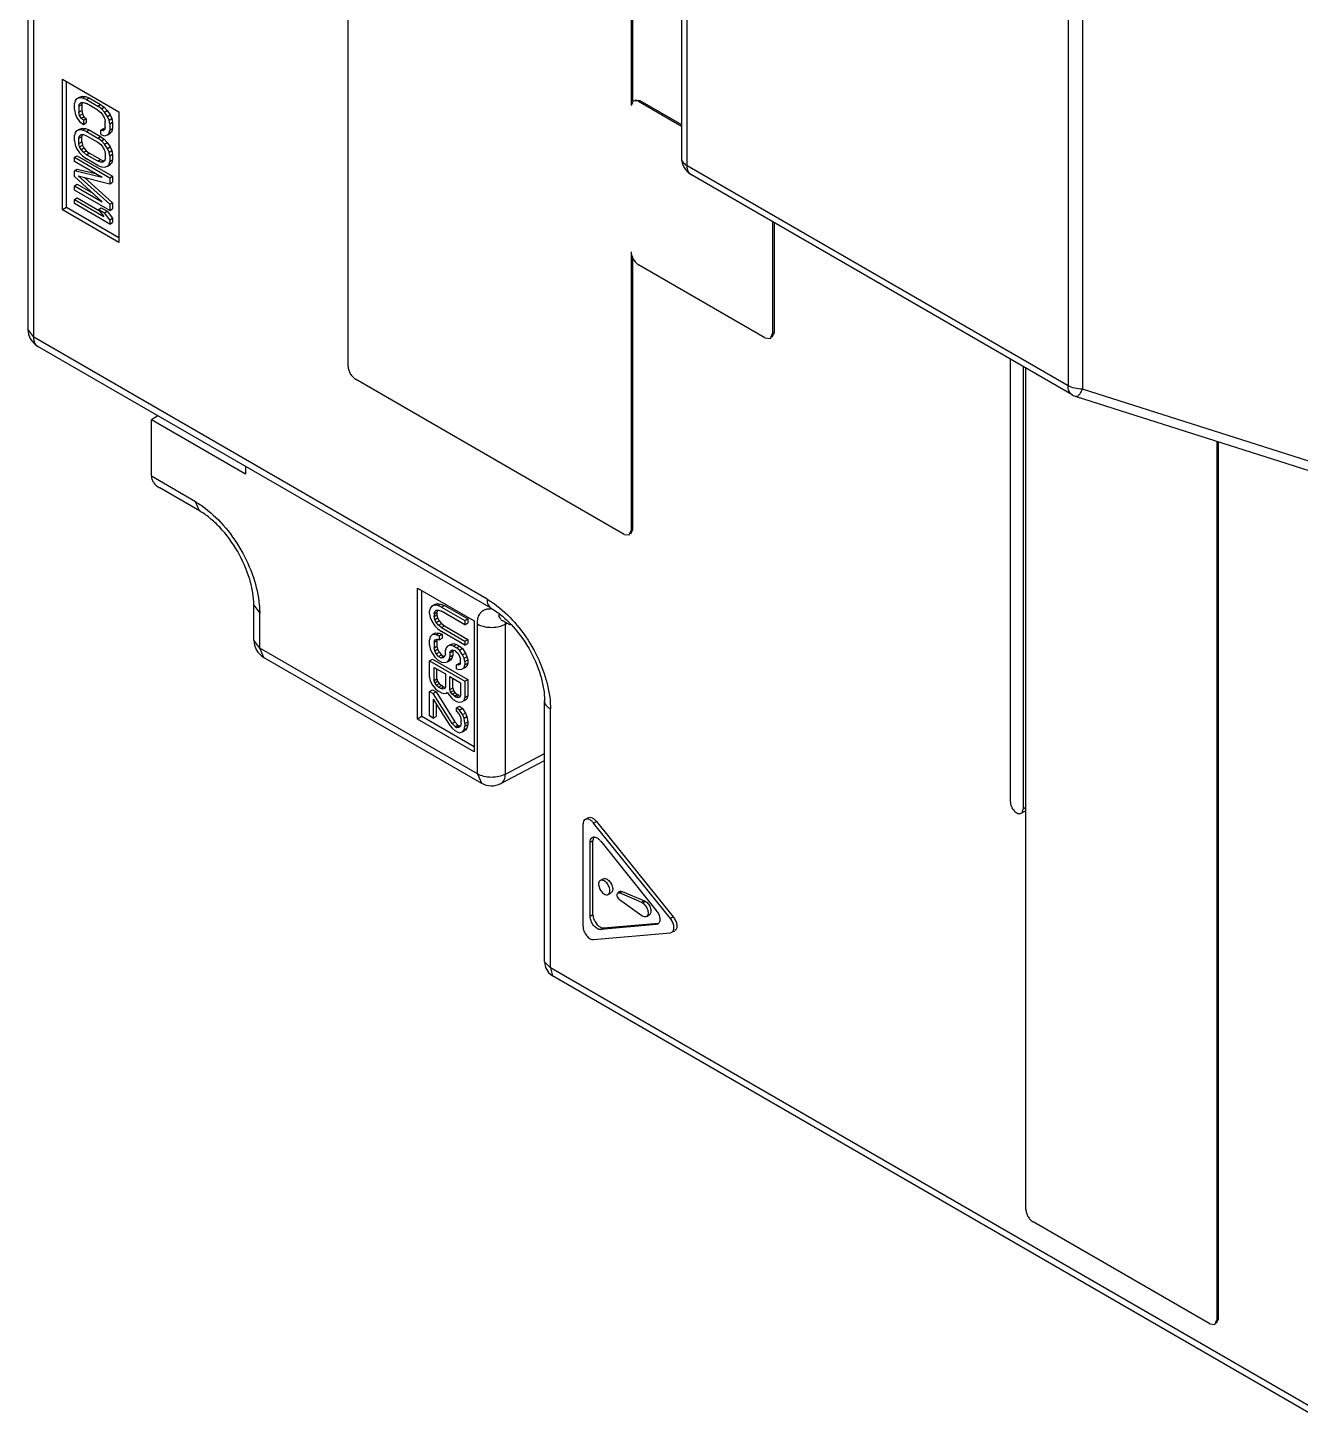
# Model space of a CAD drawing. Header units: millimetres. Extents: x 19 to 149, y 23 to 213.
# Drawn here: x 19.3 to 82.9, y 28.4 to 98.2 of the extents above; entities that cross this region are included whole.
import ezdxf

# ---------------------------------------------------------------- set-up
doc = ezdxf.new("R2010")
doc.units = ezdxf.units.MM
doc.header["$LTSCALE"] = 15.317897
doc.layers.get('0').update_dxf_attribs({"linetype": 'CONTINUOUS'})

msp = doc.modelspace()

# ---------------------------------------------------------------- linework, layer by layer
at = {"color": 7, "linetype": 'Continuous'}
for p, q in [((19.276, 162.344), (19.276, 83.125)), ((19.569, 82.717), (19.569, 161.936)), ((51.931, 135.279), (51.931, 91.699)), ((52.224, 91.29), (52.224, 134.87)), ((71.259, 123.881), (71.257, 80.3)), ((71.977, 123.712), (71.975, 80.131)), ((35.28, 81.261), (35.28, 113.049)), ((49.422, 104.893), (49.422, 94.299)), ((49.493, 104.933), (49.493, 94.533)), ((20.996, 89.082), (20.996, 95.614)), ((20.996, 95.614), (23.825, 93.981)), ((21.208, 89.204), (21.208, 95.491)), ((21.635, 94.544), (21.597, 94.396)), ((21.597, 94.089), (21.597, 94.396)), ((21.71, 94.637), (21.635, 94.544)), ((21.71, 94.637), (21.852, 94.718)), ((21.861, 94.686), (21.71, 94.637)), ((21.823, 94.265), (21.861, 94.38)), ((21.823, 94.265), (21.964, 94.347)), ((21.823, 94.265), (21.823, 93.959)), ((21.852, 94.718), (22.002, 94.768)), ((21.861, 94.686), (22.002, 94.768)), ((22.011, 94.667), (21.861, 94.686)), ((21.861, 94.38), (21.936, 94.438)), ((21.936, 94.438), (22.049, 94.441)), ((21.989, 94.421), (21.964, 94.347)), ((21.964, 94.347), (21.964, 94.041)), ((22.002, 94.768), (22.153, 94.749)), ((22.011, 94.667), (22.153, 94.749)), ((22.199, 94.592), (22.011, 94.667)), ((22.049, 94.441), (22.199, 94.388)), ((22.153, 94.749), (22.341, 94.674)), ((22.199, 94.592), (22.341, 94.674)), ((22.199, 94.592), (22.763, 94.267)), ((22.763, 94.063), (22.199, 94.388)), ((22.341, 94.674), (22.905, 94.348)), ((22.763, 94.267), (22.905, 94.348)), ((22.951, 94.124), (22.763, 94.267)), ((22.905, 94.348), (23.093, 94.206)), ((49.528, 94.533), (49.422, 94.299)), ((49.783, 94.508), (49.528, 94.533)), ((49.598, 94.574), (49.854, 94.548)), ((49.783, 94.508), (49.854, 94.548)), ((49.783, 94.508), (51.931, 93.267)), ((49.854, 94.548), (51.931, 93.349)), ((21.597, 94.089), (21.635, 93.898)), ((21.635, 93.898), (21.71, 93.718)), ((21.71, 93.718), (21.861, 93.495)), ((21.823, 93.959), (21.964, 94.041)), ((21.861, 93.801), (21.823, 93.959)), ((21.861, 93.801), (22.002, 93.883)), ((21.936, 93.656), (21.861, 93.801)), ((21.936, 93.656), (22.077, 93.737)), ((22.049, 93.557), (21.936, 93.656)), ((21.964, 94.041), (22.002, 93.883)), ((22.002, 93.883), (22.077, 93.737)), ((22.049, 93.557), (22.19, 93.638)), ((22.049, 93.557), (22.049, 93.353)), ((22.077, 93.737), (22.19, 93.638)), ((22.19, 93.638), (22.19, 93.434)), ((22.763, 94.063), (22.914, 93.942)), ((22.914, 93.942), (23.027, 93.809)), ((22.951, 94.124), (23.093, 94.206)), ((23.102, 93.969), (22.951, 94.124)), ((23.027, 93.809), (23.102, 93.663)), ((23.093, 94.206), (23.243, 94.051)), ((23.102, 93.969), (23.243, 94.051)), ((23.252, 93.746), (23.102, 93.969)), ((23.102, 93.663), (23.139, 93.505)), ((23.243, 94.051), (23.394, 93.828)), ((23.252, 93.746), (23.394, 93.828)), ((23.328, 93.567), (23.252, 93.746)), ((23.328, 93.567), (23.469, 93.648)), ((23.365, 93.375), (23.328, 93.567)), ((23.394, 93.828), (23.469, 93.648)), ((23.469, 93.648), (23.507, 93.457)), ((23.825, 93.981), (23.825, 87.449)), ((21.635, 92.945), (21.597, 92.797)), ((21.71, 93.038), (21.635, 92.945)), ((21.71, 93.038), (21.852, 93.119)), ((21.861, 93.087), (21.71, 93.038)), ((21.852, 93.119), (22.002, 93.169)), ((21.861, 93.495), (22.049, 93.353)), ((21.861, 93.087), (22.002, 93.169)), ((22.011, 93.068), (21.861, 93.087)), ((21.861, 92.781), (21.936, 92.839)), ((21.936, 92.839), (22.049, 92.842)), ((21.989, 92.822), (21.964, 92.748)), ((22.002, 93.169), (22.153, 93.15)), ((22.011, 93.068), (22.153, 93.15)), ((22.199, 92.993), (22.011, 93.068)), ((22.049, 93.353), (22.19, 93.434)), ((22.049, 92.842), (22.199, 92.789)), ((22.153, 93.15), (22.341, 93.075)), ((22.199, 92.993), (22.341, 93.075)), ((22.199, 92.993), (22.763, 92.668)), ((22.341, 93.075), (22.905, 92.749)), ((22.914, 93.057), (23.055, 93.139)), ((22.914, 92.853), (22.914, 93.057)), ((23.027, 93.026), (22.914, 93.057)), ((22.914, 92.853), (23.102, 92.779)), ((23.102, 93.085), (23.027, 93.026)), ((23.055, 93.139), (23.118, 93.122)), ((23.139, 93.199), (23.102, 93.085)), ((23.102, 92.779), (23.252, 92.828)), ((23.139, 93.199), (23.139, 93.505)), ((23.252, 92.828), (23.328, 92.92)), ((23.252, 92.828), (23.394, 92.909)), ((23.328, 92.92), (23.365, 93.069)), ((23.328, 92.92), (23.469, 93.002)), ((23.365, 93.375), (23.507, 93.457)), ((23.365, 93.375), (23.365, 93.069)), ((23.365, 93.069), (23.507, 93.15)), ((23.469, 93.002), (23.394, 92.909)), ((23.507, 93.15), (23.469, 93.002)), ((23.507, 93.457), (23.507, 93.15)), ((21.597, 92.524), (21.597, 92.797)), ((21.597, 92.524), (21.635, 92.333)), ((21.635, 92.333), (21.71, 92.153)), ((21.71, 92.153), (21.861, 91.93)), ((21.823, 92.666), (21.861, 92.781)), ((21.823, 92.666), (21.964, 92.748)), ((21.823, 92.394), (21.823, 92.666)), ((21.823, 92.394), (21.964, 92.476)), ((21.861, 92.236), (21.823, 92.394)), ((21.861, 92.236), (22.002, 92.318)), ((21.936, 92.091), (21.861, 92.236)), ((21.936, 92.091), (22.077, 92.173)), ((21.964, 92.476), (21.964, 92.748)), ((21.964, 92.476), (22.002, 92.318)), ((22.002, 92.318), (22.077, 92.173)), ((22.077, 92.173), (22.19, 92.039)), ((22.199, 92.789), (22.763, 92.464)), ((22.763, 92.668), (22.905, 92.749)), ((22.951, 92.525), (22.763, 92.668)), ((22.763, 92.464), (22.914, 92.343)), ((22.905, 92.749), (23.093, 92.607)), ((22.914, 92.343), (23.027, 92.21)), ((22.951, 92.525), (23.093, 92.607)), ((23.102, 92.37), (22.951, 92.525)), ((23.027, 92.21), (23.102, 92.064)), ((23.093, 92.607), (23.243, 92.452)), ((23.102, 92.37), (23.243, 92.452)), ((23.252, 92.147), (23.102, 92.37)), ((23.243, 92.452), (23.394, 92.229)), ((23.252, 92.147), (23.394, 92.229)), ((23.328, 91.968), (23.252, 92.147)), ((23.394, 92.229), (23.469, 92.049)), ((21.597, 91.708), (21.739, 91.79)), ((21.597, 91.504), (21.597, 91.708)), ((21.597, 91.708), (23.365, 90.687)), ((22.989, 90.7), (21.597, 91.504)), ((21.739, 91.79), (23.507, 90.769)), ((21.861, 91.93), (22.011, 91.775)), ((22.049, 91.958), (21.936, 92.091)), ((22.011, 91.775), (22.199, 91.633)), ((22.049, 91.958), (22.19, 92.039)), ((22.199, 91.837), (22.049, 91.958)), ((22.19, 92.039), (22.341, 91.918)), ((22.199, 91.837), (22.341, 91.918)), ((22.763, 91.511), (22.199, 91.837)), ((22.763, 91.307), (22.199, 91.633)), ((22.905, 91.593), (22.341, 91.918)), ((22.763, 91.511), (22.905, 91.593)), ((22.914, 91.458), (22.763, 91.511)), ((22.905, 91.593), (23.055, 91.54)), ((22.914, 91.458), (23.055, 91.54)), ((23.027, 91.461), (22.914, 91.458)), ((23.102, 91.52), (23.027, 91.461)), ((23.055, 91.54), (23.101, 91.541)), ((23.102, 92.064), (23.139, 91.906)), ((23.139, 91.634), (23.102, 91.52)), ((23.139, 91.906), (23.139, 91.634)), ((23.328, 91.968), (23.469, 92.049)), ((23.365, 91.776), (23.328, 91.968)), ((23.328, 91.355), (23.365, 91.504)), ((23.328, 91.355), (23.469, 91.437)), ((23.365, 91.776), (23.507, 91.858)), ((23.365, 91.776), (23.365, 91.504)), ((23.365, 91.504), (23.507, 91.585)), ((23.469, 91.437), (23.394, 91.344)), ((23.469, 92.049), (23.507, 91.858)), ((23.507, 91.585), (23.469, 91.437)), ((23.507, 91.858), (23.507, 91.585)), ((21.597, 91.028), (21.739, 91.109)), ((21.597, 90.755), (21.597, 91.028)), ((22.989, 90.7), (21.597, 91.028)), ((21.597, 90.755), (22.989, 89.476)), ((21.739, 91.109), (22.653, 90.894)), ((23.365, 89.361), (21.785, 90.783)), ((21.785, 90.783), (23.365, 90.381)), ((22.763, 91.307), (22.951, 91.232)), ((22.951, 91.232), (23.102, 91.214)), ((23.102, 91.214), (23.252, 91.263)), ((23.252, 91.263), (23.328, 91.355)), ((23.252, 91.263), (23.394, 91.344)), ((23.365, 90.687), (23.507, 90.769)), ((23.507, 90.769), (23.507, 90.463)), ((71.257, 80.3), (52.224, 91.29)), ((52.432, 90.833), (52.431, 90.833)), ((71.464, 79.843), (52.432, 90.833)), ((21.597, 90.279), (21.739, 90.361)), ((21.597, 90.075), (21.597, 90.279)), ((21.597, 90.279), (22.989, 89.476)), ((23.365, 89.054), (21.597, 90.075)), ((21.739, 90.361), (22.512, 89.914)), ((22.109, 90.701), (23.507, 89.442)), ((23.365, 90.687), (23.365, 90.381)), ((23.365, 90.381), (23.507, 90.463)), ((21.597, 89.599), (21.739, 89.68)), ((21.597, 89.395), (21.597, 89.599)), ((21.597, 89.599), (23.064, 88.752)), ((23.365, 88.374), (21.597, 89.395)), ((21.739, 89.68), (22.854, 89.037)), ((23.365, 89.361), (23.507, 89.442)), ((23.365, 89.361), (23.365, 89.054)), ((23.507, 89.442), (23.507, 89.136)), ((21.208, 89.204), (20.996, 89.082)), ((23.825, 87.449), (20.996, 89.082)), ((23.825, 87.693), (21.208, 89.204)), ((22.801, 89.108), (22.942, 89.19)), ((22.801, 89.108), (23.064, 88.752)), ((22.801, 89.108), (23.102, 88.934)), ((22.942, 89.19), (23.243, 89.016)), ((23.102, 88.934), (23.243, 89.016)), ((23.365, 88.578), (23.102, 88.934)), ((23.243, 89.016), (23.507, 88.66)), ((23.365, 89.054), (23.507, 89.136)), ((23.365, 88.578), (23.507, 88.66)), ((23.507, 88.66), (23.507, 88.456)), ((23.365, 88.578), (23.365, 88.374)), ((23.365, 88.374), (23.507, 88.456)), ((56.493, 88.487), (56.493, 82.91)), ((56.564, 88.446), (56.564, 82.951)), ((49.422, 86.979), (49.422, 73.067)), ((49.493, 86.741), (49.493, 73.108)), ((56.11, 82.689), (49.793, 86.337)), ((19.569, 82.717), (19.276, 83.125)), ((42.221, 69.639), (19.569, 82.717)), ((56.11, 82.689), (56.381, 82.663)), ((56.381, 82.663), (56.493, 82.91)), ((56.564, 82.951), (56.452, 82.703)), ((56.564, 82.951), (56.493, 82.91)), ((42.428, 69.181), (19.776, 82.259)), ((68.373, 59.517), (68.373, 81.628)), ((69.009, 81.26), (69.009, 59.149)), ((69.15, 39.154), (69.15, 81.178)), ((49.078, 72.869), (35.649, 80.622)), ((71.661, 79.756), (85.61, 75.316)), ((85.924, 75.692), (71.975, 80.131)), ((25.775, 78.796), (25.446, 78.593)), ((30.151, 75.876), (25.446, 78.593)), ((25.446, 75.799), (25.446, 78.593)), ((78.696, 77.517), (78.696, 33.64)), ((78.767, 77.494), (78.767, 33.681)), ((30.151, 76.269), (30.151, 75.876)), ((27.643, 74.505), (25.446, 75.773)), ((27.85, 74.047), (25.869, 75.191)), ((27.85, 74.047), (27.643, 74.505)), ((49.078, 72.869), (49.321, 72.845)), ((49.321, 72.845), (49.422, 73.067)), ((49.493, 73.108), (49.392, 72.885)), ((49.493, 73.108), (49.422, 73.067)), ((38.745, 70.18), (41.573, 68.547)), ((38.745, 63.648), (38.745, 70.18)), ((38.957, 63.77), (38.957, 70.057)), ((30.566, 69.343), (30.859, 68.935)), ((30.566, 67.596), (30.566, 69.343)), ((39.383, 69.192), (39.346, 69.043)), ((39.459, 69.284), (39.383, 69.192)), ((39.459, 69.284), (39.6, 69.366)), ((39.609, 69.334), (39.459, 69.284)), ((39.6, 69.366), (39.75, 69.415)), ((39.609, 69.334), (39.75, 69.415)), ((39.759, 69.315), (39.609, 69.334)), ((39.684, 69.086), (39.797, 69.089)), ((39.75, 69.415), (39.901, 69.396)), ((39.759, 69.315), (39.901, 69.396)), ((39.948, 69.24), (39.759, 69.315)), ((39.797, 69.089), (39.948, 69.036)), ((39.901, 69.396), (40.089, 69.322)), ((39.948, 69.24), (40.089, 69.322)), ((39.948, 69.24), (41.114, 68.567)), ((40.089, 69.322), (41.255, 68.649)), ((30.859, 67.187), (30.859, 68.935)), ((39.346, 68.907), (39.346, 69.043)), ((39.346, 68.907), (39.383, 68.715)), ((39.383, 68.715), (39.459, 68.536)), ((39.459, 68.536), (39.609, 68.313)), ((39.571, 68.913), (39.609, 69.027)), ((39.571, 68.913), (39.713, 68.995)), ((39.571, 68.913), (39.571, 68.777)), ((39.571, 68.777), (39.713, 68.859)), ((39.609, 68.619), (39.571, 68.777)), ((39.609, 69.027), (39.684, 69.086)), ((39.609, 68.619), (39.75, 68.701)), ((39.684, 68.474), (39.609, 68.619)), ((39.684, 68.474), (39.826, 68.555)), ((39.797, 68.34), (39.684, 68.474)), ((39.737, 69.069), (39.713, 68.995)), ((39.713, 68.995), (39.713, 68.859)), ((39.713, 68.859), (39.75, 68.701)), ((39.75, 68.701), (39.826, 68.555)), ((39.797, 68.34), (39.939, 68.422)), ((39.826, 68.555), (39.939, 68.422)), ((39.939, 68.422), (40.089, 68.301)), ((41.114, 68.363), (39.948, 69.036)), ((41.114, 68.567), (41.255, 68.649)), ((41.114, 68.567), (41.114, 68.363)), ((41.114, 68.363), (41.255, 68.445)), ((41.255, 68.649), (41.255, 68.445)), ((41.573, 68.547), (41.573, 62.015)), ((41.737, 60.907), (41.737, 68.399)), ((42.984, 68.568), (43.004, 68.554)), ((43.385, 68.334), (43.004, 68.553)), ((43.14, 68.393), (43.213, 68.433)), ((43.14, 60.901), (43.14, 68.393)), ((39.383, 67.763), (39.346, 67.614)), ((39.496, 67.868), (39.383, 67.763)), ((39.496, 67.868), (39.638, 67.949)), ((39.684, 67.861), (39.496, 67.868)), ((39.609, 68.313), (39.759, 68.158)), ((39.638, 67.949), (39.826, 67.943)), ((39.684, 67.861), (39.826, 67.943)), ((39.835, 67.808), (39.684, 67.861)), ((39.759, 68.158), (39.948, 68.015)), ((39.948, 68.22), (39.797, 68.34)), ((39.826, 67.943), (39.976, 67.89)), ((39.835, 67.808), (39.976, 67.89)), ((39.835, 67.808), (39.835, 67.604)), ((39.948, 68.22), (40.089, 68.301)), ((39.948, 68.22), (41.114, 67.546)), ((41.114, 67.342), (39.948, 68.015)), ((39.976, 67.89), (39.976, 67.686)), ((40.089, 68.301), (41.255, 67.628)), ((30.859, 67.187), (30.566, 67.596)), ((41.737, 60.907), (30.859, 67.187)), ((31.066, 66.73), (30.859, 67.187)), ((39.346, 67.342), (39.346, 67.614)), ((39.346, 67.342), (39.383, 67.15)), ((39.383, 67.15), (39.459, 66.971)), ((39.571, 67.484), (39.609, 67.598)), ((39.571, 67.484), (39.713, 67.566)), ((39.571, 67.484), (39.571, 67.212)), ((39.571, 67.212), (39.713, 67.294)), ((39.609, 67.054), (39.571, 67.212)), ((39.609, 67.598), (39.722, 67.635)), ((39.609, 67.054), (39.75, 67.136)), ((39.684, 66.909), (39.609, 67.054)), ((39.736, 67.637), (39.713, 67.566)), ((39.713, 67.566), (39.713, 67.294)), ((39.713, 67.294), (39.75, 67.136)), ((39.722, 67.635), (39.835, 67.604)), ((39.75, 67.136), (39.826, 66.99)), ((39.835, 67.604), (39.976, 67.686)), ((40.173, 67.205), (40.136, 67.09)), ((40.136, 66.886), (40.136, 67.09)), ((40.248, 67.297), (40.173, 67.205)), ((40.248, 67.297), (40.39, 67.379)), ((40.399, 67.347), (40.248, 67.297)), ((40.361, 66.96), (40.503, 67.042)), ((40.361, 66.96), (40.399, 67.04)), ((40.39, 67.379), (40.54, 67.428)), ((40.399, 67.347), (40.54, 67.428)), ((40.549, 67.294), (40.399, 67.347)), ((40.399, 67.04), (40.474, 67.099)), ((40.474, 67.099), (40.587, 67.068)), ((40.525, 67.089), (40.503, 67.042)), ((40.503, 67.042), (40.503, 66.838)), ((40.54, 67.428), (40.691, 67.375)), ((40.549, 67.294), (40.691, 67.375)), ((40.549, 67.294), (40.7, 67.207)), ((40.662, 67.024), (40.587, 67.068)), ((40.662, 67.024), (40.775, 66.925)), ((40.691, 67.375), (40.841, 67.289)), ((40.7, 67.207), (40.841, 67.289)), ((40.85, 67.086), (40.7, 67.207)), ((40.841, 67.289), (40.992, 67.168)), ((40.85, 67.086), (40.992, 67.168)), ((41.001, 66.863), (40.85, 67.086)), ((40.992, 67.168), (41.142, 66.945)), ((41.114, 67.546), (41.255, 67.628)), ((41.114, 67.546), (41.114, 67.342)), ((41.114, 67.342), (41.255, 67.424)), ((41.255, 67.628), (41.255, 67.424)), ((31.066, 66.73), (41.944, 60.449)), ((39.346, 66.56), (39.487, 66.641)), ((39.346, 66.56), (41.114, 65.539)), ((39.346, 65.743), (39.346, 66.56)), ((39.459, 66.971), (39.609, 66.748)), ((39.487, 66.641), (41.255, 65.621)), ((39.609, 66.748), (39.759, 66.593)), ((39.684, 66.909), (39.826, 66.99)), ((39.797, 66.775), (39.684, 66.909)), ((39.948, 66.484), (39.759, 66.593)), ((39.797, 66.775), (39.939, 66.857)), ((39.797, 66.775), (39.91, 66.71)), ((39.826, 66.99), (39.939, 66.857)), ((39.91, 66.71), (40.051, 66.792)), ((40.023, 66.713), (39.91, 66.71)), ((39.939, 66.857), (40.051, 66.792)), ((39.948, 66.484), (40.098, 66.466)), ((40.098, 66.772), (40.023, 66.713)), ((40.051, 66.792), (40.097, 66.793)), ((40.136, 66.886), (40.098, 66.772)), ((40.098, 66.466), (40.248, 66.515)), ((40.248, 66.515), (40.324, 66.608)), ((40.248, 66.515), (40.39, 66.597)), ((40.324, 66.608), (40.361, 66.756)), ((40.324, 66.608), (40.465, 66.689)), ((40.361, 66.96), (40.361, 66.756)), ((40.361, 66.756), (40.503, 66.838)), ((40.465, 66.689), (40.39, 66.597)), ((40.503, 66.838), (40.465, 66.689)), ((40.7, 66.356), (40.841, 66.438)), ((40.775, 66.347), (40.7, 66.356)), ((40.7, 66.152), (40.7, 66.356)), ((40.775, 66.925), (40.85, 66.78)), ((40.85, 66.372), (40.775, 66.347)), ((40.841, 66.438), (40.858, 66.436)), ((40.85, 66.78), (40.888, 66.656)), ((40.888, 66.452), (40.85, 66.372)), ((40.888, 66.452), (40.888, 66.656)), ((41.001, 66.863), (41.142, 66.945)), ((41.076, 66.684), (41.001, 66.863)), ((41.076, 66.684), (41.217, 66.765)), ((41.114, 66.526), (41.076, 66.684)), ((41.076, 66.207), (41.114, 66.356)), ((41.114, 66.526), (41.255, 66.607)), ((41.114, 66.526), (41.114, 66.356)), ((41.114, 66.356), (41.255, 66.437)), ((41.142, 66.945), (41.217, 66.765)), ((41.217, 66.765), (41.255, 66.607)), ((41.255, 66.437), (41.217, 66.289)), ((41.255, 66.607), (41.255, 66.437)), ((39.346, 65.743), (39.383, 65.551)), ((39.571, 66.225), (40.136, 65.9)), ((39.571, 65.579), (39.571, 66.225)), ((39.571, 65.579), (39.713, 65.661)), ((39.713, 65.661), (39.713, 66.144)), ((39.713, 65.661), (39.75, 65.537)), ((40.136, 65.9), (40.136, 65.253)), ((40.361, 65.769), (40.888, 65.465)), ((40.361, 65.123), (40.361, 65.769)), ((40.503, 65.205), (40.503, 65.688)), ((40.7, 66.152), (40.813, 66.121)), ((40.813, 66.121), (40.963, 66.136)), ((40.963, 66.136), (41.076, 66.207)), ((41.076, 66.207), (41.217, 66.289)), ((41.114, 65.539), (41.255, 65.621)), ((41.255, 65.621), (41.255, 64.804)), ((39.346, 65.029), (39.487, 65.11)), ((39.346, 65.029), (39.534, 64.92)), ((39.346, 63.804), (39.346, 65.029)), ((39.383, 65.551), (39.496, 65.35)), ((39.487, 65.11), (39.675, 65.002)), ((39.496, 65.35), (39.647, 65.161)), ((39.534, 64.92), (39.675, 65.002)), ((40.474, 63.425), (39.534, 64.92)), ((39.609, 65.455), (39.571, 65.579)), ((39.609, 65.455), (39.75, 65.537)), ((39.684, 65.344), (39.609, 65.455)), ((39.647, 65.161), (39.759, 65.062)), ((39.675, 65.002), (40.616, 63.506)), ((39.684, 65.344), (39.826, 65.425)), ((39.797, 65.245), (39.684, 65.344)), ((39.75, 65.537), (39.826, 65.425)), ((39.948, 64.954), (39.759, 65.062)), ((39.797, 65.245), (39.939, 65.326)), ((39.91, 65.179), (39.797, 65.245)), ((39.826, 65.425), (39.939, 65.326)), ((39.91, 65.179), (40.051, 65.261)), ((40.023, 65.148), (39.91, 65.179)), ((40.051, 65.261), (39.939, 65.326)), ((39.948, 64.954), (40.06, 64.922)), ((40.098, 65.173), (40.023, 65.148)), ((40.051, 65.261), (40.132, 65.239)), ((40.06, 64.922), (40.211, 64.938)), ((40.136, 65.253), (40.098, 65.173)), ((40.211, 64.938), (40.248, 64.984)), ((40.211, 64.938), (40.248, 64.959)), ((40.248, 64.984), (40.286, 64.894)), ((40.361, 65.123), (40.503, 65.205)), ((40.399, 64.999), (40.361, 65.123)), ((40.399, 64.999), (40.54, 65.081)), ((40.474, 64.888), (40.399, 64.999)), ((40.474, 64.888), (40.616, 64.969)), ((40.503, 65.205), (40.54, 65.081)), ((40.54, 65.081), (40.616, 64.969)), ((40.616, 64.969), (40.728, 64.87)), ((40.888, 65.465), (40.888, 64.819)), ((41.114, 65.539), (41.114, 64.723)), ((39.534, 64.648), (40.361, 63.32)), ((39.534, 64.648), (39.534, 63.695)), ((39.675, 64.421), (39.675, 63.777)), ((40.286, 64.894), (40.437, 64.705)), ((40.437, 64.705), (40.549, 64.606)), ((40.587, 64.789), (40.474, 64.888)), ((40.7, 64.519), (40.549, 64.606)), ((40.587, 64.789), (40.728, 64.87)), ((40.662, 64.745), (40.587, 64.789)), ((40.662, 64.745), (40.804, 64.827)), ((40.775, 64.714), (40.662, 64.745)), ((40.7, 64.519), (40.813, 64.488)), ((40.7, 64.213), (40.841, 64.295)), ((40.85, 64.092), (40.7, 64.213)), ((40.7, 64.043), (40.7, 64.213)), ((40.804, 64.827), (40.728, 64.87)), ((40.85, 64.739), (40.775, 64.714)), ((40.804, 64.827), (40.884, 64.805)), ((40.813, 64.488), (40.963, 64.503)), ((40.841, 64.295), (40.992, 64.174)), ((40.888, 64.819), (40.85, 64.739)), ((40.963, 64.503), (41.076, 64.574)), ((41.076, 64.574), (41.114, 64.723)), ((41.076, 64.574), (41.217, 64.656)), ((41.114, 64.723), (41.255, 64.804)), ((41.255, 64.804), (41.217, 64.656)), ((45.096, 51.516), (45.096, 64.561)), ((38.957, 63.77), (38.745, 63.648)), ((41.573, 62.015), (38.745, 63.648)), ((41.573, 62.26), (38.957, 63.77)), ((39.534, 63.695), (39.346, 63.804)), ((39.534, 63.695), (39.675, 63.777)), ((40.474, 63.425), (40.616, 63.506)), ((40.616, 63.506), (40.766, 63.352)), ((40.7, 64.043), (40.813, 63.91)), ((40.813, 63.91), (40.888, 63.764)), ((40.85, 64.092), (40.992, 64.174)), ((41.001, 63.869), (40.85, 64.092)), ((40.888, 63.764), (40.925, 63.572)), ((40.925, 63.436), (40.925, 63.572)), ((40.992, 64.174), (41.142, 63.951)), ((41.001, 63.869), (41.142, 63.951)), ((41.076, 63.69), (41.001, 63.869)), ((41.076, 63.69), (41.217, 63.771)), ((41.114, 63.43), (41.076, 63.69)), ((41.114, 63.43), (41.255, 63.512)), ((41.142, 63.951), (41.217, 63.771)), ((41.217, 63.771), (41.255, 63.512)), ((41.255, 63.512), (41.255, 63.375)), ((45.389, 51.223), (45.389, 64.153)), ((40.361, 63.32), (40.474, 63.187)), ((40.625, 63.27), (40.474, 63.425)), ((40.474, 63.187), (40.625, 63.066)), ((40.625, 63.27), (40.766, 63.352)), ((40.625, 63.27), (40.7, 63.226)), ((40.7, 63.022), (40.625, 63.066)), ((40.7, 63.226), (40.841, 63.308)), ((40.813, 63.229), (40.7, 63.226)), ((40.7, 63.022), (40.85, 62.969)), ((40.766, 63.352), (40.841, 63.308)), ((40.888, 63.288), (40.813, 63.229)), ((40.841, 63.308), (40.887, 63.309)), ((40.85, 62.969), (41.001, 63.019)), ((40.925, 63.436), (40.888, 63.288)), ((41.001, 63.019), (41.076, 63.111)), ((41.001, 63.019), (41.142, 63.1)), ((41.076, 63.111), (41.114, 63.294)), ((41.076, 63.111), (41.217, 63.193)), ((41.114, 63.43), (41.114, 63.294)), ((41.114, 63.294), (41.255, 63.375)), ((41.217, 63.193), (41.142, 63.1)), ((41.255, 63.375), (41.217, 63.193)), ((42.906, 60.429), (45.096, 61.572)), ((43.14, 60.901), (45.096, 61.922)), ((41.737, 60.907), (41.944, 60.449)), ((47.122, 58.638), (47.263, 58.72)), ((68.916, 58.943), (69.128, 59.066)), ((69.15, 59.231), (69.009, 59.149)), ((47.018, 53.291), (47.018, 58.409)), ((47.548, 58.457), (47.69, 58.538)), ((51.387, 53.682), (47.548, 58.457)), ((47.69, 58.538), (51.528, 53.763)), ((47.372, 57.498), (47.513, 57.58)), ((47.372, 53.794), (47.372, 57.498)), ((47.513, 53.876), (47.513, 57.58)), ((47.902, 57.545), (50.68, 54.09)), ((47.879, 55.584), (48.02, 55.666)), ((48.279, 54.891), (48.42, 54.973)), ((48.898, 55.044), (48.757, 54.962)), ((48.757, 54.962), (48.839, 54.961)), ((48.839, 54.961), (48.98, 55.043)), ((49.952, 54.48), (48.839, 54.961)), ((48.839, 54.637), (49.952, 53.832)), ((48.898, 55.044), (48.98, 55.043)), ((48.98, 55.043), (50.094, 54.562)), ((50.094, 54.562), (49.952, 54.48)), ((49.988, 54.462), (50.129, 54.544)), ((47.513, 53.876), (47.372, 53.794)), ((50.188, 53.789), (50.329, 53.871)), ((51.528, 53.763), (51.387, 53.682)), ((50.68, 53.383), (47.902, 53.135)), ((47.902, 53.135), (48.043, 53.216)), ((48.043, 53.216), (50.789, 53.462)), ((50.753, 53.406), (50.68, 53.383)), ((51.46, 52.997), (51.601, 53.079)), ((47.548, 52.632), (51.387, 52.974)), ((51.387, 52.974), (51.46, 52.997)), ((45.389, 51.223), (45.096, 51.516)), ((84.154, 28.842), (45.389, 51.223)), ((45.389, 51.223), (45.496, 50.823)), ((84.361, 28.385), (45.496, 50.823)), ((78.344, 33.437), (69.505, 38.54)), ((78.593, 33.412), (78.696, 33.64)), ((78.767, 33.681), (78.664, 33.453)), ((78.767, 33.681), (78.696, 33.64)), ((78.344, 33.437), (78.593, 33.412))]:
    msp.add_line(p, q, dxfattribs=at)
msp.add_lwpolyline([(45.096, 51.516), (45.148, 51.232), (45.295, 50.988), (45.496, 50.823)], dxfattribs=at)
for centre, radius, start, end in [((52.931, 91.699), 1, 180.00001, 239.95218), ((20.276, 83.125), 1, 180, 240.00056), ((71.964, 80.709), 1, 240.03544, 252.34644), ((26.411, 75.799), 0.966, 180.00532, 181.51702), ((42.635, 69.296), 1.035, 294.18722, 299.18418), ((31.566, 67.596), 1, 180, 240.00056), ((42.444, 61.315), 1, 240.00056, 297.59661), ((69.051, 59.198), 0.153, 300.07624, 312.00858), ((49.823, 54.181), 0.326, 63.18324, 66.61143), ((49.808, 54.151), 0.36, 59.97638, 63.18493), ((49.965, 54.263), 0.326, 63.18324, 66.61143), ((49.949, 54.232), 0.36, 59.97638, 63.18493), ((50.205, 54.182), 0.431, 234.12144, 236.96402), ((50.186, 54.151), 0.395, 236.96238, 239.97606)]:
    msp.add_arc(centre, radius, start, end, dxfattribs=at)
msp.add_open_spline([(51.932, 91.699), (51.931, 91.666), (51.937, 91.632), (51.946, 91.6)], degree=3, dxfattribs=at)
for points, knots in [([(51.946, 91.6), (51.965, 91.538), (52.043, 91.414), (52.158, 91.329), (52.224, 91.29)], [0, 0, 0, 0, 0.457237, 1, 1, 1, 1]), ([(52.431, 90.833), (52.398, 90.852), (52.337, 90.904), (52.271, 91.012), (52.232, 91.144), (52.225, 91.24), (52.225, 91.291)], [0, 0, 0, 0, 0.21784, 0.450978, 0.710693, 1, 1, 1, 1]), ([(49.422, 86.979), (49.422, 86.918), (49.445, 86.79), (49.524, 86.61), (49.641, 86.451), (49.74, 86.367), (49.793, 86.337)], [0, 0, 0, 0, 0.237244, 0.500001, 0.762757, 1, 1, 1, 1]), ([(19.776, 82.259), (19.743, 82.278), (19.681, 82.33), (19.615, 82.438), (19.576, 82.57), (19.569, 82.667), (19.569, 82.717)], [0, 0, 0, 0, 0.217755, 0.450893, 0.710447, 1, 1, 1, 1]), ([(35.28, 81.261), (35.28, 81.2), (35.303, 81.073), (35.382, 80.894), (35.497, 80.736), (35.596, 80.652), (35.649, 80.622)], [0, 0, 0, 0, 0.237244, 0.500001, 0.762757, 1, 1, 1, 1]), ([(71.463, 79.843), (71.43, 79.862), (71.369, 79.914), (71.303, 80.021), (71.264, 80.153), (71.256, 80.25), (71.256, 80.3)], [0, 0, 0, 0, 0.217892, 0.451032, 0.710714, 1, 1, 1, 1]), ([(71.975, 80.131), (71.844, 80.131), (71.596, 80.156), (71.359, 80.242), (71.257, 80.3)], [0, 0, 0, 0, 0.52556, 1, 1, 1, 1]), ([(71.975, 80.131), (71.947, 80.074), (71.893, 79.973), (71.819, 79.861), (71.761, 79.798), (71.72, 79.764), (71.68, 79.75), (71.661, 79.756)], [0, 0, 0, 0, 0.377429, 0.673455, 0.786974, 0.877296, 1, 1, 1, 1]), ([(25.446, 75.773), (25.447, 75.714), (25.473, 75.594), (25.568, 75.433), (25.704, 75.297), (25.812, 75.224), (25.869, 75.191)], [0, 0, 0, 0, 0.236742, 0.48133, 0.736136, 1, 1, 1, 1]), ([(27.643, 74.505), (27.673, 74.488), (27.792, 74.417), (27.908, 74.34), (27.994, 74.28)], [0, 0, 0, 0, 0.244859, 1, 1, 1, 1]), ([(30.566, 69.343), (30.566, 69.548), (30.526, 69.984), (30.31, 70.899), (29.805, 72.04), (29.07, 73.048), (28.385, 73.692), (28.028, 73.945), (27.85, 74.047)], [0, 0, 0, 0, 0.109179, 0.232003, 0.499993, 0.767987, 0.890816, 1, 1, 1, 1]), ([(27.994, 74.28), (28.377, 74.01), (29.097, 73.34), (29.958, 72.128), (30.577, 70.777), (30.797, 69.818), (30.839, 69.352)], [0, 0, 0, 0, 0.240566, 0.5, 0.759433, 1, 1, 1, 1]), ([(30.839, 69.352), (30.843, 69.316), (30.854, 69.178), (30.859, 69.039), (30.859, 68.935)], [0, 0, 0, 0, 0.255106, 1, 1, 1, 1]), ([(41.736, 68.399), (41.736, 68.489), (41.752, 68.659), (41.836, 68.887), (41.979, 69.057), (42.108, 69.12), (42.173, 69.137)], [0, 0, 0, 0, 0.293502, 0.549963, 0.778931, 1, 1, 1, 1]), ([(42.173, 69.137), (42.19, 69.141), (42.262, 69.156), (42.336, 69.158), (42.391, 69.152)], [0, 0, 0, 0, 0.241091, 1, 1, 1, 1]), ([(42.221, 69.639), (42.251, 69.622), (42.371, 69.551), (42.487, 69.474), (42.572, 69.414)], [0, 0, 0, 0, 0.244784, 1, 1, 1, 1]), ([(42.221, 69.639), (42.221, 69.588), (42.229, 69.492), (42.268, 69.36), (42.334, 69.252), (42.395, 69.2), (42.428, 69.181)], [0, 0, 0, 0, 0.289551, 0.549103, 0.782243, 1, 1, 1, 1]), ([(42.429, 69.181), (42.603, 69.081), (42.953, 68.833), (43.626, 68.2), (44.348, 67.21), (44.845, 66.089), (45.057, 65.19), (45.096, 64.762), (45.096, 64.561)], [0, 0, 0, 0, 0.109075, 0.231891, 0.499993, 0.7681, 0.89092, 1, 1, 1, 1]), ([(42.572, 69.414), (42.948, 69.148), (43.656, 68.489), (44.502, 67.298), (45.11, 65.97), (45.327, 65.028), (45.369, 64.57)], [0, 0, 0, 0, 0.240614, 0.499999, 0.759385, 1, 1, 1, 1]), ([(41.737, 68.399), (41.829, 68.346), (42.041, 68.265), (42.384, 68.219), (42.734, 68.242), (42.958, 68.306), (43.059, 68.352)], [0, 0, 0, 0, 0.233915, 0.492852, 0.755634, 1, 1, 1, 1]), ([(43.004, 68.554), (42.953, 68.583), (42.86, 68.679), (42.82, 68.804), (42.809, 68.871)], [0, 0, 0, 0, 0.465052, 1, 1, 1, 1]), ([(43.14, 68.393), (43.14, 68.4), (43.14, 68.428), (43.143, 68.455), (43.148, 68.476)], [0, 0, 0, 0, 0.25987, 1, 1, 1, 1]), ([(45.389, 64.153), (45.345, 64.178), (45.265, 64.233), (45.17, 64.333), (45.11, 64.444), (45.096, 64.523), (45.096, 64.561)], [0, 0, 0, 0, 0.289553, 0.549107, 0.782246, 1, 1, 1, 1]), ([(45.369, 64.57), (45.372, 64.534), (45.384, 64.396), (45.389, 64.257), (45.389, 64.153)], [0, 0, 0, 0, 0.255176, 1, 1, 1, 1]), ([(43.14, 60.901), (43.039, 60.845), (42.807, 60.763), (42.436, 60.724), (42.067, 60.766), (41.836, 60.85), (41.737, 60.907)], [0, 0, 0, 0, 0.23818, 0.500948, 0.763201, 1, 1, 1, 1]), ([(42.907, 60.429), (42.942, 60.448), (43.009, 60.5), (43.082, 60.61), (43.127, 60.747), (43.138, 60.848), (43.14, 60.901)], [0, 0, 0, 0, 0.217743, 0.450981, 0.710637, 1, 1, 1, 1]), ([(68.373, 59.517), (68.373, 59.436), (68.417, 59.27), (68.531, 59.093), (68.653, 58.985), (68.746, 58.934), (68.837, 58.916), (68.893, 58.93), (68.916, 58.943)], [0, 0, 0, 0, 0.270022, 0.561364, 0.695496, 0.813203, 0.912884, 1, 1, 1, 1]), ([(47.122, 58.638), (47.088, 58.619), (47.03, 58.546), (47.018, 58.457), (47.018, 58.409)], [0, 0, 0, 0, 0.449325, 1, 1, 1, 1]), ([(47.548, 58.457), (47.516, 58.496), (47.449, 58.566), (47.335, 58.639), (47.221, 58.67), (47.149, 58.654), (47.122, 58.638)], [0, 0, 0, 0, 0.307752, 0.579423, 0.806217, 1, 1, 1, 1]), ([(47.263, 58.72), (47.291, 58.736), (47.363, 58.752), (47.476, 58.721), (47.59, 58.648), (47.658, 58.578), (47.69, 58.538)], [0, 0, 0, 0, 0.193783, 0.420577, 0.692248, 1, 1, 1, 1]), ([(68.916, 58.943), (68.946, 58.961), (68.999, 59.026), (69.009, 59.106), (69.009, 59.149)], [0, 0, 0, 0, 0.44947, 1, 1, 1, 1]), ([(47.372, 57.498), (47.372, 57.546), (47.383, 57.634), (47.441, 57.707), (47.475, 57.727)], [0, 0, 0, 0, 0.550675, 1, 1, 1, 1]), ([(47.475, 57.727), (47.503, 57.743), (47.575, 57.759), (47.689, 57.728), (47.802, 57.655), (47.87, 57.585), (47.902, 57.545)], [0, 0, 0, 0, 0.193783, 0.420577, 0.692248, 1, 1, 1, 1]), ([(47.536, 57.711), (47.532, 57.701), (47.518, 57.659), (47.513, 57.614), (47.513, 57.58)], [0, 0, 0, 0, 0.232402, 1, 1, 1, 1]), ([(47.572, 57.772), (47.568, 57.767), (47.554, 57.749), (47.543, 57.728), (47.536, 57.711)], [0, 0, 0, 0, 0.240347, 1, 1, 1, 1]), ([(47.879, 55.584), (47.859, 55.573), (47.822, 55.536), (47.796, 55.458), (47.794, 55.364), (47.823, 55.222), (47.908, 55.055), (48.017, 54.947), (48.079, 54.911)], [0, 0, 0, 0, 0.087106, 0.186778, 0.304475, 0.4386, 0.729957, 1, 1, 1, 1]), ([(48.079, 55.564), (48.046, 55.584), (47.979, 55.611), (47.906, 55.6), (47.879, 55.584)], [0, 0, 0, 0, 0.550561, 1, 1, 1, 1]), ([(48.02, 55.666), (48.026, 55.669), (48.049, 55.68), (48.075, 55.685), (48.095, 55.685)], [0, 0, 0, 0, 0.243145, 1, 1, 1, 1]), ([(48.279, 54.891), (48.299, 54.903), (48.335, 54.94), (48.361, 55.018), (48.363, 55.112), (48.334, 55.254), (48.249, 55.421), (48.141, 55.529), (48.079, 55.564)], [0, 0, 0, 0, 0.087119, 0.186796, 0.304466, 0.438585, 0.729957, 1, 1, 1, 1]), ([(48.095, 55.685), (48.105, 55.685), (48.149, 55.68), (48.191, 55.663), (48.22, 55.646)], [0, 0, 0, 0, 0.227939, 1, 1, 1, 1]), ([(48.22, 55.646), (48.282, 55.61), (48.391, 55.502), (48.476, 55.336), (48.505, 55.194), (48.503, 55.1), (48.476, 55.022), (48.44, 54.985), (48.42, 54.973)], [0, 0, 0, 0, 0.270021, 0.561363, 0.695496, 0.813203, 0.912884, 1, 1, 1, 1]), ([(48.079, 54.911), (48.112, 54.892), (48.178, 54.865), (48.252, 54.876), (48.279, 54.891)], [0, 0, 0, 0, 0.55053, 1, 1, 1, 1]), ([(48.839, 54.637), (48.81, 54.658), (48.762, 54.712), (48.724, 54.793), (48.714, 54.86), (48.716, 54.913), (48.737, 54.951), (48.757, 54.962)], [0, 0, 0, 0, 0.279934, 0.570653, 0.702348, 0.818077, 1, 1, 1, 1]), ([(49.988, 54.462), (50.05, 54.426), (50.131, 54.346), (50.209, 54.219), (50.251, 54.114), (50.272, 54.01), (50.27, 53.916), (50.244, 53.838), (50.208, 53.8), (50.188, 53.789)], [0, 0, 0, 0, 0.269763, 0.417139, 0.561631, 0.695455, 0.813029, 0.913016, 1, 1, 1, 1]), ([(50.129, 54.544), (50.191, 54.508), (50.272, 54.427), (50.351, 54.301), (50.393, 54.195), (50.413, 54.092), (50.411, 53.998), (50.385, 53.92), (50.349, 53.882), (50.329, 53.871)], [0, 0, 0, 0, 0.269818, 0.417155, 0.561594, 0.695407, 0.813013, 0.913, 1, 1, 1, 1]), ([(47.902, 53.135), (47.841, 53.129), (47.74, 53.165), (47.629, 53.248), (47.515, 53.37), (47.411, 53.551), (47.372, 53.716), (47.372, 53.794)], [0, 0, 0, 0, 0.199994, 0.323701, 0.459145, 0.741812, 1, 1, 1, 1]), ([(47.513, 53.876), (47.513, 53.797), (47.552, 53.632), (47.656, 53.452), (47.77, 53.33), (47.882, 53.246), (47.982, 53.211), (48.043, 53.216)], [0, 0, 0, 0, 0.258189, 0.540857, 0.6763, 0.800007, 1, 1, 1, 1]), ([(50.188, 53.789), (50.161, 53.773), (50.087, 53.763), (50.021, 53.79), (49.988, 53.809)], [0, 0, 0, 0, 0.450161, 1, 1, 1, 1]), ([(50.68, 54.09), (50.727, 54.031), (50.804, 53.903), (50.855, 53.73), (50.858, 53.599), (50.842, 53.516), (50.808, 53.449), (50.772, 53.417), (50.753, 53.405)], [0, 0, 0, 0, 0.299505, 0.581467, 0.705577, 0.815233, 0.91167, 1, 1, 1, 1]), ([(51.528, 53.763), (51.575, 53.704), (51.652, 53.577), (51.703, 53.403), (51.707, 53.272), (51.691, 53.189), (51.656, 53.122), (51.621, 53.09), (51.601, 53.079)], [0, 0, 0, 0, 0.299505, 0.581467, 0.705577, 0.815233, 0.91167, 1, 1, 1, 1]), ([(47.018, 53.291), (47.018, 53.213), (47.057, 53.048), (47.161, 52.867), (47.275, 52.745), (47.387, 52.662), (47.488, 52.626), (47.548, 52.632)], [0, 0, 0, 0, 0.258189, 0.540857, 0.6763, 0.800007, 1, 1, 1, 1]), ([(51.46, 52.997), (51.479, 53.008), (51.515, 53.04), (51.549, 53.108), (51.565, 53.191), (51.562, 53.322), (51.511, 53.495), (51.434, 53.623), (51.387, 53.682)], [0, 0, 0, 0, 0.08833, 0.184768, 0.294424, 0.418534, 0.700496, 1, 1, 1, 1]), ([(69.15, 39.154), (69.15, 39.096), (69.172, 38.973), (69.248, 38.801), (69.359, 38.649), (69.455, 38.569), (69.505, 38.54)], [0, 0, 0, 0, 0.237244, 0.500001, 0.762757, 1, 1, 1, 1])]:
    msp.add_open_spline(points, degree=3, knots=knots, dxfattribs=at)

doc.saveas('drawing.dxf')
